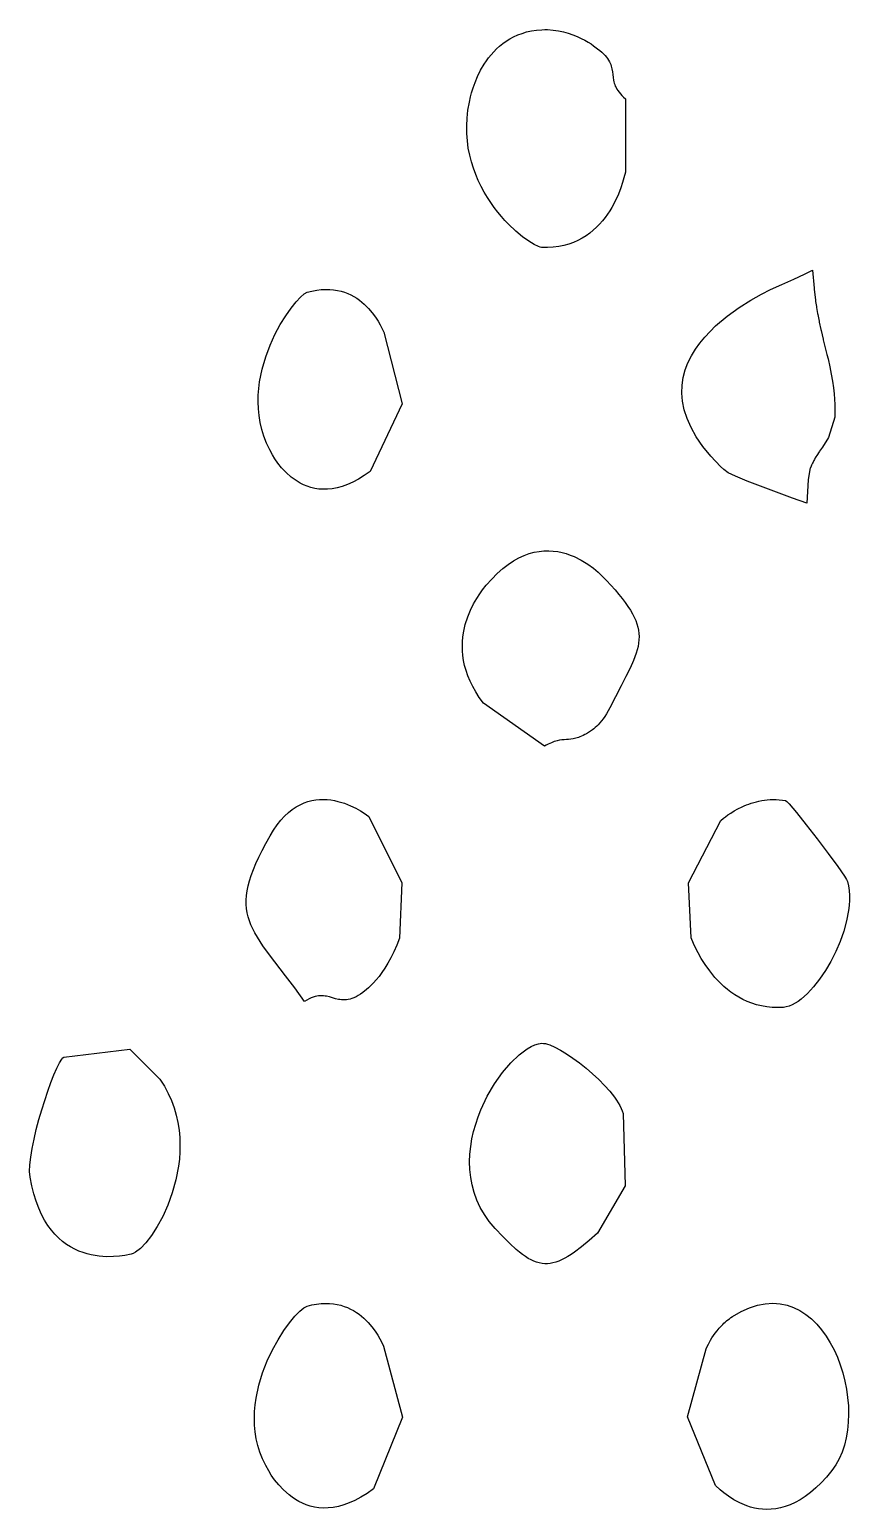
# Model space of a CAD drawing. Header units: millimetres. Extents: x 73 to 173, y -160 to -92.
# Drawn here: x 167.636 to 168.305, y -140.313 to -139.104 of the extents above; entities that cross this region are included whole.
import ezdxf

# ---------------------------------------------------------------- set-up
doc = ezdxf.new("R2010")
doc.units = ezdxf.units.MM
doc.layers.add('F.Silkscreen', color=41, linetype='CONTINUOUS', true_color=0xf2eda1)

msp = doc.modelspace()

# ---------------------------------------------------------------- linework, layer by layer
at = {"layer": 'F.Silkscreen', "linetype": 'CONTINUOUS'}
for p, q in [((168.024944, -139.113724), (168.027914, -139.111867)), ((168.027914, -139.111867), (168.031073, -139.110168)), ((168.031073, -139.110168), (168.034414, -139.108655)), ((168.034414, -139.108655), (168.037949, -139.107344)), ((168.037949, -139.107344), (168.041679, -139.106237)), ((168.041679, -139.106237), (168.045616, -139.105352)), ((168.045616, -139.105352), (168.04976, -139.104722)), ((168.04976, -139.104722), (168.05412, -139.104361)), ((168.05412, -139.104361), (168.056468, -139.104279)), ((168.056468, -139.104279), (168.058771, -139.104306)), ((168.058771, -139.104306), (168.063267, -139.104614)), ((168.063267, -139.104614), (168.0676, -139.10523)), ((168.0676, -139.10523), (168.071734, -139.106121)), ((168.071734, -139.106121), (168.075664, -139.107223)), ((168.075664, -139.107223), (168.079382, -139.108507)), ((168.079382, -139.108507), (168.082872, -139.109921)), ((168.082872, -139.109921), (168.086124, -139.111423)), ((168.086124, -139.111423), (168.089107, -139.112983)), ((168.010669, -139.127328), (168.012665, -139.124854)), ((168.012665, -139.124854), (168.014792, -139.122438)), ((168.014792, -139.122438), (168.017081, -139.120094)), ((168.017081, -139.120094), (168.019531, -139.117851)), ((168.019531, -139.117851), (168.022157, -139.11572)), ((168.022157, -139.11572), (168.024944, -139.113724)), ((168.089107, -139.112983), (168.091814, -139.114531)), ((168.091814, -139.114531), (168.094238, -139.116035)), ((168.094238, -139.116035), (168.096359, -139.117463)), ((168.096359, -139.117463), (168.09964, -139.119864)), ((168.09964, -139.119864), (168.101541, -139.121389)), ((168.101541, -139.121389), (168.103121, -139.122758)), ((168.103121, -139.122758), (168.104519, -139.124101)), ((168.104519, -139.124101), (168.105755, -139.125412)), ((168.004147, -139.137537), (168.007143, -139.132411)), ((168.007143, -139.132411), (168.00884, -139.129857)), ((168.00884, -139.129857), (168.010669, -139.127328)), ((168.105755, -139.125412), (168.10683, -139.126707)), ((168.10683, -139.126707), (168.107754, -139.127975)), ((168.107754, -139.127975), (168.108561, -139.129222)), ((168.108561, -139.129222), (168.109235, -139.130466)), ((168.109235, -139.130466), (168.109807, -139.131671)), ((168.109807, -139.131671), (168.110284, -139.132869)), ((168.110284, -139.132869), (168.110673, -139.134061)), ((168.110673, -139.134061), (168.110992, -139.135235)), ((168.110992, -139.135235), (168.111249, -139.136399)), ((168.111249, -139.136399), (168.11164, -139.13872)), ((167.998027, -139.151857), (167.999635, -139.147396)), ((167.999635, -139.147396), (168.001666, -139.142582)), ((168.001666, -139.142582), (168.004147, -139.137537)), ((168.11164, -139.13872), (168.11193, -139.141028)), ((168.11193, -139.141028), (168.112222, -139.143327)), ((168.112222, -139.143327), (168.112621, -139.145643)), ((168.112621, -139.145643), (168.112879, -139.146813)), ((168.112879, -139.146813), (168.113197, -139.147997)), ((168.113197, -139.147997), (168.113601, -139.149182)), ((168.113601, -139.149182), (168.114074, -139.150392)), ((167.994924, -139.163505), (167.995887, -139.159184)), ((167.995887, -139.159184), (167.996783, -139.155835)), ((167.996783, -139.155835), (167.998027, -139.151857)), ((168.114074, -139.150392), (168.114658, -139.151602)), ((168.114658, -139.151602), (168.115339, -139.152844)), ((168.115339, -139.152844), (168.116146, -139.154106)), ((168.116146, -139.154106), (168.117095, -139.155376)), ((168.117095, -139.155376), (168.118176, -139.156678)), ((168.118176, -139.156678), (168.119417, -139.157999)), ((168.119417, -139.157999), (168.12083, -139.159355)), ((168.12083, -139.159355), (168.122424, -139.160728)), ((168.122424, -139.160728), (168.122324, -139.220561)), ((167.99307, -139.176641), (167.993778, -139.170148)), ((167.993778, -139.170148), (167.994924, -139.163505)), ((167.992772, -139.182978), (167.99307, -139.176641)), ((167.992851, -139.189151), (167.992772, -139.182978)), ((167.993301, -139.195167), (167.992851, -139.189151)), ((167.994084, -139.201023), (167.993301, -139.195167)), ((167.995185, -139.206695), (167.994084, -139.201023)), ((167.996572, -139.212194), (167.995185, -139.206695)), ((167.998218, -139.217525), (167.996572, -139.212194)), ((168.000124, -139.222671), (167.998218, -139.217525)), ((168.122324, -139.220561), (168.121121, -139.225368)), ((168.002221, -139.227627), (168.000124, -139.222671)), ((168.004532, -139.232388), (168.002221, -139.227627)), ((168.007006, -139.236968), (168.004532, -139.232388)), ((168.118503, -139.233573), (168.116553, -139.238554)), ((168.120009, -139.229136), (168.118503, -139.233573)), ((168.121121, -139.225368), (168.120009, -139.229136)), ((168.009614, -139.24134), (168.007006, -139.236968)), ((168.012346, -139.245519), (168.009614, -139.24134)), ((168.015176, -139.249492), (168.012346, -139.245519)), ((168.114116, -139.243894), (168.111168, -139.249442)), ((168.116553, -139.238554), (168.114116, -139.243894)), ((168.018085, -139.25326), (168.015176, -139.249492)), ((168.021028, -139.256806), (168.018085, -139.25326)), ((168.024005, -139.260141), (168.021028, -139.256806)), ((168.105647, -139.257797), (168.103498, -139.260507)), ((168.107638, -139.255043), (168.105647, -139.257797)), ((168.109477, -139.252244), (168.107638, -139.255043)), ((168.111168, -139.249442), (168.109477, -139.252244)), ((168.026978, -139.263255), (168.024005, -139.260141)), ((168.032819, -139.268815), (168.026978, -139.263255)), ((168.038363, -139.273444), (168.032819, -139.268815)), ((168.096047, -139.268159), (168.093208, -139.270477)), ((168.098706, -139.265715), (168.096047, -139.268159)), ((168.101193, -139.263149), (168.098706, -139.265715)), ((168.103498, -139.260507), (168.101193, -139.263149)), ((168.043413, -139.277118), (168.038363, -139.273444)), ((168.047803, -139.279798), (168.043413, -139.277118)), ((168.051298, -139.281474), (168.047803, -139.279798)), ((168.052665, -139.281917), (168.051298, -139.281474)), ((168.053736, -139.282095), (168.052665, -139.281917)), ((168.058663, -139.282178), (168.053736, -139.282095)), ((168.063378, -139.281935), (168.058663, -139.282178)), ((168.067851, -139.281376), (168.063378, -139.281935)), ((168.072092, -139.28053), (168.067851, -139.281376)), ((168.076138, -139.279414), (168.072092, -139.28053)), ((168.079951, -139.278042), (168.076138, -139.279414)), ((168.083564, -139.276444), (168.079951, -139.278042)), ((168.086975, -139.274642), (168.083564, -139.276444)), ((168.090186, -139.27265), (168.086975, -139.274642)), ((168.093208, -139.270477), (168.090186, -139.27265)), ((168.259886, -139.307997), (168.268474, -139.303996)), ((168.268474, -139.303996), (168.275139, -139.300668)), ((168.275139, -139.300668), (168.27639, -139.315474)), ((167.862505, -139.318807), (167.866481, -139.317786)), ((167.866481, -139.317786), (167.870311, -139.317055)), ((167.870311, -139.317055), (167.873988, -139.316589)), ((167.873988, -139.316589), (167.877521, -139.316407)), ((167.877521, -139.316407), (167.880916, -139.316451)), ((167.880916, -139.316451), (167.884155, -139.316735)), ((167.884155, -139.316735), (167.887261, -139.317216)), ((167.887261, -139.317216), (167.890227, -139.317904)), ((167.890227, -139.317904), (167.893051, -139.318759)), ((168.233411, -139.320347), (168.240844, -139.316559)), ((168.240844, -139.316559), (168.249982, -139.312383)), ((168.249982, -139.312383), (168.259886, -139.307997)), ((168.27639, -139.315474), (168.276476, -139.316366)), ((168.276476, -139.316366), (168.277424, -139.324963)), ((167.849359, -139.331789), (167.853468, -139.32666)), ((167.853468, -139.32666), (167.857151, -139.322721)), ((167.857151, -139.322721), (167.860218, -139.320071)), ((167.860218, -139.320071), (167.862505, -139.318807)), ((167.893051, -139.318759), (167.895743, -139.319786)), ((167.895743, -139.319786), (167.898303, -139.320968)), ((167.898303, -139.320968), (167.900739, -139.322264)), ((167.900739, -139.322264), (167.903045, -139.32369)), ((167.903045, -139.32369), (167.905217, -139.325216)), ((167.905217, -139.325216), (167.907262, -139.326825)), ((167.907262, -139.326825), (167.909195, -139.328495)), ((167.909195, -139.328495), (167.912694, -139.331982)), ((168.215231, -139.331192), (168.224708, -139.325231)), ((168.224708, -139.325231), (168.233411, -139.320347)), ((168.277424, -139.324963), (168.277579, -139.32618)), ((168.277579, -139.32618), (168.27819, -139.330413)), ((168.27819, -139.330413), (168.278315, -139.33121)), ((167.840582, -139.345163), (167.845002, -139.337993)), ((167.845002, -139.337993), (167.849359, -139.331789)), ((167.912694, -139.331982), (167.91573, -139.335549)), ((167.91573, -139.335549), (167.918312, -139.339064)), ((167.918312, -139.339064), (167.920471, -139.342412)), ((167.920471, -139.342412), (167.922201, -139.34545)), ((168.195919, -139.346249), (168.205471, -139.338211)), ((168.205471, -139.338211), (168.215231, -139.331192)), ((168.278315, -139.33121), (168.27914, -139.336071)), ((168.27914, -139.336071), (168.279275, -139.336815)), ((168.279275, -139.336815), (168.28035, -139.342352)), ((168.28035, -139.342352), (168.280492, -139.343053)), ((167.832233, -139.362026), (167.836257, -139.353216)), ((167.836257, -139.353216), (167.840582, -139.345163)), ((167.922201, -139.34545), (167.923547, -139.348062)), ((167.923547, -139.348062), (167.925114, -139.351467)), ((167.925114, -139.351467), (167.940152, -139.4098)), ((168.187063, -139.355309), (168.191374, -139.350658)), ((168.191374, -139.350658), (168.195919, -139.346249)), ((168.280492, -139.343053), (168.281828, -139.349241)), ((168.281828, -139.349241), (168.281976, -139.349898)), ((168.281976, -139.349898), (168.283666, -139.357084)), ((167.828679, -139.371502), (167.832233, -139.362026)), ((168.176145, -139.370703), (168.179381, -139.365324)), ((168.179381, -139.365324), (168.183045, -139.360199)), ((168.183045, -139.360199), (168.187063, -139.355309)), ((168.283666, -139.357084), (168.283793, -139.357604)), ((168.283793, -139.357604), (168.286799, -139.369552)), ((167.825768, -139.381526), (167.828679, -139.371502)), ((168.171152, -139.38215), (168.173378, -139.376318)), ((168.173378, -139.376318), (168.176145, -139.370703)), ((168.286799, -139.369552), (168.286805, -139.369606)), ((168.286805, -139.369606), (168.287685, -139.373127)), ((168.287685, -139.373127), (168.289156, -139.379678)), ((167.823688, -139.392007), (167.825768, -139.381526)), ((168.168577, -139.394526), (168.169529, -139.388228)), ((168.169529, -139.388228), (168.171152, -139.38215)), ((168.289156, -139.379678), (168.290376, -139.385761)), ((168.290376, -139.385761), (168.291366, -139.391462)), ((167.822518, -139.408349), (167.822616, -139.402842)), ((167.822616, -139.402842), (167.823014, -139.39739)), ((167.823014, -139.39739), (167.823688, -139.392007)), ((168.168336, -139.401045), (168.168577, -139.394526)), ((168.168887, -139.407791), (168.168336, -139.401045)), ((168.291366, -139.391462), (168.292121, -139.396726)), ((168.292121, -139.396726), (168.29268, -139.401619)), ((168.29268, -139.401619), (168.293027, -139.406125)), ((167.822733, -139.413909), (167.822518, -139.408349)), ((167.823299, -139.419498), (167.822733, -139.413909)), ((167.940152, -139.4098), (167.914011, -139.4651)), ((168.170279, -139.414752), (168.168887, -139.407791)), ((168.172582, -139.421929), (168.170279, -139.414752)), ((168.293027, -139.406125), (168.293178, -139.410283)), ((168.293178, -139.410283), (168.293178, -139.420654)), ((167.824221, -139.425116), (167.823299, -139.419498)), ((167.825531, -139.430739), (167.824221, -139.425116)), ((168.175847, -139.429311), (168.172582, -139.421929)), ((168.293178, -139.420654), (168.288172, -139.437437)), ((167.82726, -139.43636), (167.825531, -139.430739)), ((167.829413, -139.441961), (167.82726, -139.43636)), ((168.180149, -139.436912), (168.175847, -139.429311)), ((168.185541, -139.444714), (168.180149, -139.436912)), ((168.288172, -139.437437), (168.28308, -139.445215)), ((167.832018, -139.447534), (167.829413, -139.441961)), ((167.834249, -139.45158), (167.832018, -139.447534)), ((168.192083, -139.452713), (168.185541, -139.444714)), ((168.280535, -139.448987), (168.278552, -139.452033)), ((168.280812, -139.448569), (168.280535, -139.448987)), ((168.28308, -139.445215), (168.280812, -139.448569)), ((167.836182, -139.45468), (167.834249, -139.45158)), ((167.838661, -139.45824), (167.836182, -139.45468)), ((167.8417, -139.462054), (167.838661, -139.45824)), ((167.84532, -139.465934), (167.8417, -139.462054)), ((168.199833, -139.460915), (168.192083, -139.452713)), ((168.202662, -139.463577), (168.199833, -139.460915)), ((168.272923, -139.463294), (168.272827, -139.463578)), ((168.2732, -139.462542), (168.272923, -139.463294)), ((168.273946, -139.460682), (168.2732, -139.462542)), ((168.274258, -139.45996), (168.273946, -139.460682)), ((168.27499, -139.458382), (168.274258, -139.45996)), ((168.275421, -139.457507), (168.27499, -139.458382)), ((168.276088, -139.456226), (168.275421, -139.457507)), ((168.276607, -139.455278), (168.276088, -139.456226)), ((168.277294, -139.454082), (168.276607, -139.455278)), ((168.277849, -139.453158), (168.277294, -139.454082)), ((168.278552, -139.452033), (168.277849, -139.453158)), ((167.849501, -139.46967), (167.84532, -139.465934)), ((167.851806, -139.471443), (167.849501, -139.46967)), ((167.854263, -139.473097), (167.851806, -139.471443)), ((167.856863, -139.474624), (167.854263, -139.473097)), ((167.859612, -139.475987), (167.856863, -139.474624)), ((167.899801, -139.473777), (167.895379, -139.475729)), ((167.904373, -139.471371), (167.899801, -139.473777)), ((167.909109, -139.468488), (167.904373, -139.471371)), ((167.914011, -139.4651), (167.909109, -139.468488)), ((168.206249, -139.466078), (168.202662, -139.463577)), ((168.21212, -139.46903), (168.206249, -139.466078)), ((168.221803, -139.47306), (168.21212, -139.46903)), ((168.258676, -139.486747), (168.221803, -139.47306)), ((168.271385, -139.471837), (168.270478, -139.490985)), ((168.272827, -139.463578), (168.271385, -139.471837)), ((167.86251, -139.477178), (167.859612, -139.475987)), ((167.86555, -139.478163), (167.86251, -139.477178)), ((167.868744, -139.47892), (167.86555, -139.478163)), ((167.872089, -139.47942), (167.868744, -139.47892)), ((167.875589, -139.479647), (167.872089, -139.47942)), ((167.879241, -139.479564), (167.875589, -139.479647)), ((167.88304, -139.479155), (167.879241, -139.479564)), ((167.886995, -139.478398), (167.88304, -139.479155)), ((167.891106, -139.477266), (167.886995, -139.478398)), ((167.895379, -139.475729), (167.891106, -139.477266)), ((168.270478, -139.490985), (168.258676, -139.486747)), ((168.030952, -139.538096), (168.035268, -139.535669)), ((168.035268, -139.535669), (168.039529, -139.533699)), ((168.039529, -139.533699), (168.04372, -139.532177)), ((168.04372, -139.532177), (168.047834, -139.531042)), ((168.047834, -139.531042), (168.051871, -139.530296)), ((168.051871, -139.530296), (168.055811, -139.529885)), ((168.055811, -139.529885), (168.059667, -139.529813)), ((168.059667, -139.529813), (168.063408, -139.530031)), ((168.063408, -139.530031), (168.067058, -139.530511)), ((168.067058, -139.530511), (168.070583, -139.531234)), ((168.070583, -139.531234), (168.073995, -139.532177)), ((168.073995, -139.532177), (168.077277, -139.533304)), ((168.077277, -139.533304), (168.080427, -139.534589)), ((168.080427, -139.534589), (168.086297, -139.537521)), ((168.017686, -139.548393), (168.022149, -139.544429)), ((168.022149, -139.544429), (168.026579, -139.541002)), ((168.026579, -139.541002), (168.030952, -139.538096)), ((168.086297, -139.537521), (168.091567, -139.540784)), ((168.091567, -139.540784), (168.096159, -139.54412)), ((168.096159, -139.54412), (168.100053, -139.547351)), ((168.100053, -139.547351), (168.103182, -139.55023)), ((168.005598, -139.561867), (168.008647, -139.558043)), ((168.008647, -139.558043), (168.013185, -139.552922)), ((168.013185, -139.552922), (168.017686, -139.548393)), ((168.103182, -139.55023), (168.106942, -139.554098)), ((168.106942, -139.554098), (168.113871, -139.56184)), ((167.998386, -139.57315), (168.000943, -139.568709)), ((168.000943, -139.568709), (168.003409, -139.564931)), ((168.003409, -139.564931), (168.005598, -139.561867)), ((168.113871, -139.56184), (168.116903, -139.565431)), ((168.116903, -139.565431), (168.119659, -139.56886)), ((168.119659, -139.56886), (168.122135, -139.572141)), ((167.991599, -139.590067), (167.993567, -139.58387)), ((167.993567, -139.58387), (167.995881, -139.578217)), ((167.995881, -139.578217), (167.998386, -139.57315)), ((168.122135, -139.572141), (168.124362, -139.575288)), ((168.124362, -139.575288), (168.12632, -139.578315)), ((168.12632, -139.578315), (168.128024, -139.581237)), ((168.128024, -139.581237), (168.129482, -139.584068)), ((168.129482, -139.584068), (168.130705, -139.58681)), ((167.99013, -139.596761), (167.991599, -139.590067)), ((168.130705, -139.58681), (168.131689, -139.589511)), ((168.131689, -139.589511), (168.132448, -139.59216)), ((168.132448, -139.59216), (168.132987, -139.594778)), ((168.132987, -139.594778), (168.133313, -139.597377)), ((167.9892, -139.607655), (167.989313, -139.603928)), ((167.989292, -139.611497), (167.9892, -139.607655)), ((167.989313, -139.603928), (167.98964, -139.60029)), ((167.98964, -139.60029), (167.99013, -139.596761)), ((168.132582, -139.607886), (168.131927, -139.610628)), ((168.133056, -139.605217), (168.132582, -139.607886)), ((168.133335, -139.602583), (168.133056, -139.605217)), ((168.133313, -139.597377), (168.133423, -139.599969)), ((168.133423, -139.599969), (168.133335, -139.602583)), ((167.989621, -139.615424), (167.989292, -139.611497)), ((167.990218, -139.619446), (167.989621, -139.615424)), ((167.99108, -139.62354), (167.990218, -139.619446)), ((168.128931, -139.619314), (168.126133, -139.625658)), ((168.130098, -139.616326), (168.128931, -139.619314)), ((168.131097, -139.613431), (168.130098, -139.616326)), ((168.131927, -139.610628), (168.131097, -139.613431)), ((167.99223, -139.627725), (167.99108, -139.62354)), ((167.993696, -139.631984), (167.99223, -139.627725)), ((167.995496, -139.636287), (167.993696, -139.631984)), ((168.126133, -139.625658), (168.122758, -139.632576)), ((167.997651, -139.640673), (167.995496, -139.636287)), ((168.000156, -139.645116), (167.997651, -139.640673)), ((168.118853, -139.640203), (168.10967, -139.657991)), ((168.122758, -139.632576), (168.118853, -139.640203)), ((168.003053, -139.649612), (168.000156, -139.645116)), ((168.00636, -139.65415), (168.003053, -139.649612)), ((168.056212, -139.689496), (168.00636, -139.65415)), ((168.104125, -139.667035), (168.102755, -139.668806)), ((168.105516, -139.665069), (168.104125, -139.667035)), ((168.106902, -139.662918), (168.105516, -139.665069)), ((168.108296, -139.660557), (168.106902, -139.662918)), ((168.10967, -139.657991), (168.108296, -139.660557)), ((168.087732, -139.680671), (168.086424, -139.681258)), ((168.089113, -139.679987), (168.087732, -139.680671)), ((168.090562, -139.67922), (168.089113, -139.679987)), ((168.092092, -139.678346), (168.090562, -139.67922)), ((168.093083, -139.677741), (168.092092, -139.678346)), ((168.094598, -139.676696), (168.093083, -139.677741)), ((168.09553, -139.675999), (168.094598, -139.676696)), ((168.096557, -139.67517), (168.09553, -139.675999)), ((168.097664, -139.674208), (168.096557, -139.67517)), ((168.098859, -139.6731), (168.097664, -139.674208)), ((168.100111, -139.671834), (168.098859, -139.6731)), ((168.101409, -139.670412), (168.100111, -139.671834)), ((168.102755, -139.668806), (168.101409, -139.670412)), ((168.057733, -139.688631), (168.056212, -139.689496)), ((168.059174, -139.687857), (168.057733, -139.688631)), ((168.060543, -139.687187), (168.059174, -139.687857)), ((168.061851, -139.686609), (168.060543, -139.687187)), ((168.063084, -139.686109), (168.061851, -139.686609)), ((168.064271, -139.685671), (168.063084, -139.686109)), ((168.065407, -139.685313), (168.064271, -139.685671)), ((168.066487, -139.68502), (168.065407, -139.685313)), ((168.068543, -139.684565), (168.066487, -139.68502)), ((168.070461, -139.684275), (168.068543, -139.684565)), ((168.072309, -139.684086), (168.070461, -139.684275)), ((168.074121, -139.683958), (168.072309, -139.684086)), ((168.075928, -139.683821), (168.074121, -139.683958)), ((168.077781, -139.683631), (168.075928, -139.683821)), ((168.079698, -139.683339), (168.077781, -139.683631)), ((168.081762, -139.682878), (168.079698, -139.683339)), ((168.082856, -139.682567), (168.081762, -139.682878)), ((168.083988, -139.682201), (168.082856, -139.682567)), ((168.085186, -139.681772), (168.083988, -139.682201)), ((168.086424, -139.681258), (168.085186, -139.681772)), ((167.847251, -139.74367), (167.850404, -139.741143)), ((167.850404, -139.741143), (167.853589, -139.739005)), ((167.853589, -139.739005), (167.856787, -139.737224)), ((167.856787, -139.737224), (167.859996, -139.73578)), ((167.859996, -139.73578), (167.863214, -139.734648)), ((167.863214, -139.734648), (167.866401, -139.733812)), ((167.866401, -139.733812), (167.869579, -139.733245)), ((167.869579, -139.733245), (167.87272, -139.732945)), ((167.87272, -139.732945), (167.875816, -139.732867)), ((167.875816, -139.732867), (167.878865, -139.732998)), ((167.878865, -139.732998), (167.881854, -139.733316)), ((167.881854, -139.733316), (167.884759, -139.7338)), ((167.884759, -139.7338), (167.8876, -139.734436)), ((167.8876, -139.734436), (167.892961, -139.73605)), ((167.892961, -139.73605), (167.897891, -139.738006)), ((167.897891, -139.738006), (167.902274, -139.740115)), ((167.902274, -139.740115), (167.906059, -139.742213)), ((168.211116, -139.742299), (168.214152, -139.740612)), ((168.214152, -139.740612), (168.217497, -139.738966)), ((168.217497, -139.738966), (168.21927, -139.738169)), ((168.21927, -139.738169), (168.221126, -139.737399)), ((168.221126, -139.737399), (168.223034, -139.736665)), ((168.223034, -139.736665), (168.225015, -139.735994)), ((168.225015, -139.735994), (168.22706, -139.735351)), ((168.22706, -139.735351), (168.229165, -139.734771)), ((168.229165, -139.734771), (168.231327, -139.734265)), ((168.231327, -139.734265), (168.233542, -139.733828)), ((168.233542, -139.733828), (168.235816, -139.733472)), ((168.235816, -139.733472), (168.23814, -139.733204)), ((168.23814, -139.733204), (168.240514, -139.733021)), ((168.240514, -139.733021), (168.242935, -139.732952)), ((168.242935, -139.732952), (168.245397, -139.732979)), ((168.245397, -139.732979), (168.247907, -139.733128)), ((168.247907, -139.733128), (168.25046, -139.7334)), ((168.25046, -139.7334), (168.253048, -139.7338)), ((168.253048, -139.7338), (168.254033, -139.734565)), ((168.254033, -139.734565), (168.25593, -139.736572)), ((168.25593, -139.736572), (168.261887, -139.743636)), ((167.838059, -139.753722), (167.841072, -139.749938)), ((167.841072, -139.749938), (167.844136, -139.746591)), ((167.844136, -139.746591), (167.847251, -139.74367)), ((167.906059, -139.742213), (167.909126, -139.744142)), ((167.909126, -139.744142), (167.912888, -139.746749)), ((167.912888, -139.746749), (167.939756, -139.801025)), ((168.17374, -139.801025), (168.200274, -139.750004)), ((168.200274, -139.750004), (168.202363, -139.748281)), ((168.202363, -139.748281), (168.204012, -139.747019)), ((168.204012, -139.747019), (168.206031, -139.745564)), ((168.206031, -139.745564), (168.208406, -139.743971)), ((168.208406, -139.743971), (168.211116, -139.742299)), ((168.261887, -139.743636), (168.269888, -139.753617)), ((167.82888, -139.768856), (167.832262, -139.762714)), ((167.832262, -139.762714), (167.835126, -139.757971)), ((167.835126, -139.757971), (167.838059, -139.753722)), ((168.269888, -139.753617), (168.278868, -139.765164)), ((168.278868, -139.765164), (168.28779, -139.776912)), ((167.823115, -139.780136), (167.825828, -139.774661)), ((167.825828, -139.774661), (167.82888, -139.768856)), ((168.28779, -139.776912), (168.295578, -139.787515)), ((167.818683, -139.790203), (167.820734, -139.785311)), ((167.820734, -139.785311), (167.823115, -139.780136)), ((168.295578, -139.787515), (168.301214, -139.795607)), ((167.814366, -139.803457), (167.815503, -139.799262)), ((167.815503, -139.799262), (167.816935, -139.794853)), ((167.816935, -139.794853), (167.818683, -139.790203)), ((167.939756, -139.801025), (167.937957, -139.846114)), ((168.175931, -139.84577), (168.17374, -139.801025)), ((168.301214, -139.795607), (168.30289, -139.798278)), ((168.30289, -139.798278), (168.303632, -139.799808)), ((168.303632, -139.799808), (168.304393, -139.803509)), ((167.812704, -139.814995), (167.812973, -139.811298)), ((167.812973, -139.811298), (167.813525, -139.807461)), ((167.813525, -139.807461), (167.814366, -139.803457)), ((168.304393, -139.803509), (168.304887, -139.807325)), ((168.304887, -139.807325), (168.30512, -139.811247)), ((168.30512, -139.811247), (168.305108, -139.815257)), ((167.812709, -139.818565), (167.812704, -139.814995)), ((167.812985, -139.82203), (167.812709, -139.818565)), ((167.813525, -139.825419), (167.812985, -139.82203)), ((167.814321, -139.828745), (167.813525, -139.825419)), ((168.304396, -139.823519), (168.302833, -139.831962)), ((168.304864, -139.819358), (168.304396, -139.823519)), ((168.305108, -139.815257), (168.304864, -139.819358)), ((167.815366, -139.832046), (167.814321, -139.828745)), ((167.816643, -139.835326), (167.815366, -139.832046)), ((167.818157, -139.83861), (167.816643, -139.835326)), ((168.302833, -139.831962), (168.30052, -139.840465)), ((167.819909, -139.841934), (167.818157, -139.83861)), ((167.82188, -139.845298), (167.819909, -139.841934)), ((167.826466, -139.852287), (167.82188, -139.845298)), ((167.937957, -139.846114), (167.935647, -139.851936)), ((168.177846, -139.850382), (168.175931, -139.84577)), ((168.297542, -139.848916), (168.293985, -139.857172)), ((168.30052, -139.840465), (168.297542, -139.848916)), ((167.831856, -139.859756), (167.826466, -139.852287)), ((167.844852, -139.876805), (167.831856, -139.859756)), ((167.933279, -139.857263), (167.930854, -139.862131)), ((167.935647, -139.851936), (167.933279, -139.857263)), ((168.179504, -139.853937), (168.177846, -139.850382)), ((168.181623, -139.858118), (168.179504, -139.853937)), ((168.184253, -139.862789), (168.181623, -139.858118)), ((168.293985, -139.857172), (168.289954, -139.865121)), ((167.923538, -139.874134), (167.921177, -139.877327)), ((167.925958, -139.870553), (167.923538, -139.874134)), ((167.928404, -139.866557), (167.925958, -139.870553)), ((167.930854, -139.862131), (167.928404, -139.866557)), ((168.187405, -139.867771), (168.184253, -139.862789)), ((168.191089, -139.872948), (168.187405, -139.867771)), ((168.195318, -139.878144), (168.191089, -139.872948)), ((168.285536, -139.872627), (168.280819, -139.879589)), ((168.289954, -139.865121), (168.285536, -139.872627)), ((167.852355, -139.886744), (167.844852, -139.876805)), ((167.914604, -139.884777), (167.912671, -139.886603)), ((167.916677, -139.88263), (167.914604, -139.884777)), ((167.918878, -139.880158), (167.916677, -139.88263)), ((167.921177, -139.877327), (167.918878, -139.880158)), ((168.200132, -139.883215), (168.195318, -139.878144)), ((168.20276, -139.885672), (168.200132, -139.883215)), ((168.205536, -139.888023), (168.20276, -139.885672)), ((168.275885, -139.88586), (168.270842, -139.891333)), ((168.280819, -139.879589), (168.275885, -139.88586)), ((167.860455, -139.897868), (167.852355, -139.886744)), ((167.862307, -139.896696), (167.860455, -139.897868)), ((167.864074, -139.895726), (167.862307, -139.896696)), ((167.865766, -139.894924), (167.864074, -139.895726)), ((167.867397, -139.894292), (167.865766, -139.894924)), ((167.868941, -139.893807), (167.867397, -139.894292)), ((167.870427, -139.89346), (167.868941, -139.893807)), ((167.871868, -139.893239), (167.870427, -139.89346)), ((167.873243, -139.893146), (167.871868, -139.893239)), ((167.874586, -139.893138), (167.873243, -139.893146)), ((167.87589, -139.893216), (167.874586, -139.893138)), ((167.877164, -139.893385), (167.87589, -139.893216)), ((167.878387, -139.893605), (167.877164, -139.893385)), ((167.880813, -139.894189), (167.878387, -139.893605)), ((167.883192, -139.894874), (167.880813, -139.894189)), ((167.885565, -139.895559), (167.883192, -139.894874)), ((167.887985, -139.896142), (167.885565, -139.895559)), ((167.889231, -139.896363), (167.887985, -139.896142)), ((167.890509, -139.89652), (167.889231, -139.896363)), ((167.891816, -139.896593), (167.890509, -139.89652)), ((167.893164, -139.896584), (167.891816, -139.896593)), ((167.894558, -139.896472), (167.893164, -139.896584)), ((167.896005, -139.896246), (167.894558, -139.896472)), ((167.89751, -139.895895), (167.896005, -139.896246)), ((167.899072, -139.895398), (167.89751, -139.895895)), ((167.900705, -139.894754), (167.899072, -139.895398)), ((167.902414, -139.893951), (167.900705, -139.894754)), ((167.904199, -139.892964), (167.902414, -139.893951)), ((167.90607, -139.891782), (167.904199, -139.892964)), ((167.908009, -139.890433), (167.90607, -139.891782)), ((167.910919, -139.888148), (167.908009, -139.890433)), ((167.912671, -139.886603), (167.910919, -139.888148)), ((168.208461, -139.890272), (168.205536, -139.888023)), ((168.211546, -139.892399), (168.208461, -139.890272)), ((168.214779, -139.894381), (168.211546, -139.892399)), ((168.218176, -139.8962), (168.214779, -139.894381)), ((168.221737, -139.89784), (168.218176, -139.8962)), ((168.225458, -139.899273), (168.221737, -139.89784)), ((168.263261, -139.897737), (168.260778, -139.899337)), ((168.265771, -139.895865), (168.263261, -139.897737)), ((168.270842, -139.891333), (168.265771, -139.895865)), ((168.229352, -139.900494), (168.225458, -139.899273)), ((168.233401, -139.901469), (168.229352, -139.900494)), ((168.237622, -139.902186), (168.233401, -139.901469)), ((168.242028, -139.902643), (168.237622, -139.902186)), ((168.24659, -139.902794), (168.242028, -139.902643)), ((168.251342, -139.902636), (168.24659, -139.902794)), ((168.253607, -139.902307), (168.251342, -139.902636)), ((168.25593, -139.901638), (168.253607, -139.902307)), ((168.258327, -139.900648), (168.25593, -139.901638)), ((168.260778, -139.899337), (168.258327, -139.900648)), ((168.045336, -139.934661), (168.048419, -139.933276)), ((168.048419, -139.933276), (168.051356, -139.932374)), ((168.051356, -139.932374), (168.05412, -139.93199)), ((168.05412, -139.93199), (168.055467, -139.932037)), ((168.055467, -139.932037), (168.057001, -139.932288)), ((168.057001, -139.932288), (168.058711, -139.932737)), ((168.058711, -139.932737), (168.060575, -139.93337)), ((168.060575, -139.93337), (168.064719, -139.935179)), ((167.660263, -139.948043), (167.662192, -139.944943)), ((167.662192, -139.944943), (167.663038, -139.943907)), ((167.663038, -139.943907), (167.66382, -139.943238)), ((167.66382, -139.943238), (167.717662, -139.93676)), ((167.717662, -139.93676), (167.742398, -139.961301)), ((168.028646, -139.948007), (168.035458, -139.941466)), ((168.035458, -139.941466), (168.042131, -139.936495)), ((168.042131, -139.936495), (168.045336, -139.934661)), ((168.064719, -139.935179), (168.069324, -139.937622)), ((168.069324, -139.937622), (168.074292, -139.940641)), ((168.074292, -139.940641), (168.079493, -139.944141)), ((168.079493, -139.944141), (168.08484, -139.948055)), ((167.653302, -139.964004), (167.655755, -139.957746)), ((167.655755, -139.957746), (167.658108, -139.952372)), ((167.658108, -139.952372), (167.660263, -139.948043)), ((168.015451, -139.965077), (168.021907, -139.955939)), ((168.021907, -139.955939), (168.028646, -139.948007)), ((168.08484, -139.948055), (168.090186, -139.952305)), ((168.090186, -139.952305), (168.095454, -139.956815)), ((168.095454, -139.956815), (168.100518, -139.961519)), ((167.650781, -139.970959), (167.653302, -139.964004)), ((167.742398, -139.961301), (167.74601, -139.967057)), ((167.74601, -139.967057), (167.749118, -139.972911)), ((168.009517, -139.97525), (168.015451, -139.965077)), ((168.100518, -139.961519), (168.105261, -139.966325)), ((168.105261, -139.966325), (168.109585, -139.971174)), ((167.645852, -139.986291), (167.650781, -139.970959)), ((167.749118, -139.972911), (167.751758, -139.978827)), ((167.751758, -139.978827), (167.753939, -139.984793)), ((168.004329, -139.986262), (168.009517, -139.97525)), ((168.109585, -139.971174), (168.113359, -139.975961)), ((168.113359, -139.975961), (168.115022, -139.97833)), ((168.115022, -139.97833), (168.1165, -139.980647)), ((168.1165, -139.980647), (168.117789, -139.98292)), ((168.117789, -139.98292), (168.118875, -139.985125)), ((167.641446, -140.002377), (167.643545, -139.99433)), ((167.643545, -139.99433), (167.645852, -139.986291)), ((167.753939, -139.984793), (167.755679, -139.990783)), ((167.755679, -139.990783), (167.757015, -139.9968)), ((168.00008, -139.997948), (168.002062, -139.992039)), ((168.002062, -139.992039), (168.004329, -139.986262)), ((168.118875, -139.985125), (168.119743, -139.987278)), ((168.119743, -139.987278), (168.120381, -139.989348)), ((168.120381, -139.989348), (168.121986, -140.048253)), ((167.639592, -140.010271), (167.641446, -140.002377)), ((167.757015, -139.9968), (167.757944, -140.002822)), ((167.757944, -140.002822), (167.758525, -140.008816)), ((167.99703, -140.010111), (167.998403, -140.003976)), ((167.998403, -140.003976), (168.00008, -139.997948)), ((167.63691, -140.024884), (167.638062, -140.01783)), ((167.638062, -140.01783), (167.639592, -140.010271)), ((167.758525, -140.008816), (167.758737, -140.014782)), ((167.758737, -140.014782), (167.758638, -140.020703)), ((167.995378, -140.022577), (167.996012, -140.016318)), ((167.996012, -140.016318), (167.99703, -140.010111)), ((167.635988, -140.036786), (167.636199, -140.031264)), ((167.636199, -140.031264), (167.63691, -140.024884)), ((167.758236, -140.026549), (167.75755, -140.032316)), ((167.758638, -140.020703), (167.758236, -140.026549)), ((167.995139, -140.028871), (167.995378, -140.022577)), ((167.995342, -140.035166), (167.995139, -140.028871)), ((167.63636, -140.041286), (167.635988, -140.036786)), ((167.637743, -140.048392), (167.63636, -140.041286)), ((167.75755, -140.032316), (167.755423, -140.043524)), ((167.996007, -140.041448), (167.995342, -140.035166)), ((167.997164, -140.0477), (167.996007, -140.041448)), ((167.639385, -140.054961), (167.637743, -140.048392)), ((167.641272, -140.061039), (167.639385, -140.054961)), ((167.752442, -140.0542), (167.748777, -140.064206)), ((167.755423, -140.043524), (167.752442, -140.0542)), ((167.998829, -140.053889), (167.997164, -140.0477)), ((168.001044, -140.05998), (167.998829, -140.053889)), ((168.121986, -140.048253), (168.099546, -140.086913)), ((167.643383, -140.066629), (167.641272, -140.061039)), ((167.64571, -140.071746), (167.643383, -140.066629)), ((167.748777, -140.064206), (167.744609, -140.073397)), ((168.003834, -140.065984), (168.001044, -140.05998)), ((168.007217, -140.07185), (168.003834, -140.065984)), ((167.648221, -140.076427), (167.64571, -140.071746)), ((167.650898, -140.080687), (167.648221, -140.076427)), ((167.744609, -140.073397), (167.740117, -140.081665)), ((168.011228, -140.07757), (168.007217, -140.07185)), ((168.015903, -140.083112), (168.011228, -140.07757)), ((167.653735, -140.084522), (167.650898, -140.080687)), ((167.65669, -140.087979), (167.653735, -140.084522)), ((167.659773, -140.091067), (167.65669, -140.087979)), ((167.662939, -140.093808), (167.659773, -140.091067)), ((167.735468, -140.088853), (167.73085, -140.094839)), ((167.740117, -140.081665), (167.735468, -140.088853)), ((168.022149, -140.08975), (168.015903, -140.083112)), ((168.027901, -140.095527), (168.022149, -140.08975)), ((168.099546, -140.086913), (168.092715, -140.092913)), ((167.666195, -140.096212), (167.662939, -140.093808)), ((167.669495, -140.098305), (167.666195, -140.096212)), ((167.67285, -140.100105), (167.669495, -140.098305)), ((167.67622, -140.101624), (167.67285, -140.100105)), ((167.679599, -140.102905), (167.67622, -140.101624)), ((167.682955, -140.103933), (167.679599, -140.102905)), ((167.72058, -140.103629), (167.718928, -140.104191)), ((167.722405, -140.102644), (167.72058, -140.103629)), ((167.726438, -140.099472), (167.722405, -140.102644)), ((167.73085, -140.094839), (167.726438, -140.099472)), ((168.033245, -140.100418), (168.027901, -140.095527)), ((168.035798, -140.102547), (168.033245, -140.100418)), ((168.038261, -140.104451), (168.035798, -140.102547)), ((168.080659, -140.102486), (168.077938, -140.104365)), ((168.086442, -140.098101), (168.080659, -140.102486)), ((168.092715, -140.092913), (168.086442, -140.098101)), ((167.686281, -140.104752), (167.682955, -140.103933)), ((167.689548, -140.105379), (167.686281, -140.104752)), ((167.69275, -140.105824), (167.689548, -140.105379)), ((167.698874, -140.106252), (167.69275, -140.105824)), ((167.704482, -140.106195), (167.698874, -140.106252)), ((167.709442, -140.105801), (167.704482, -140.106195)), ((167.7136, -140.105238), (167.709442, -140.105801)), ((167.718928, -140.104191), (167.7136, -140.105238)), ((168.040664, -140.106135), (168.038261, -140.104451)), ((168.043013, -140.107614), (168.040664, -140.106135)), ((168.045314, -140.108874), (168.043013, -140.107614)), ((168.047581, -140.109924), (168.045314, -140.108874)), ((168.049823, -140.110759), (168.047581, -140.109924)), ((168.052038, -140.111382), (168.049823, -140.110759)), ((168.054255, -140.111794), (168.052038, -140.111382)), ((168.056464, -140.111989), (168.054255, -140.111794)), ((168.058684, -140.111982), (168.056464, -140.111989)), ((168.060935, -140.111756), (168.058684, -140.111982)), ((168.063191, -140.111327), (168.060935, -140.111756)), ((168.0655, -140.110688), (168.063191, -140.111327)), ((168.067859, -140.109843), (168.0655, -140.110688)), ((168.07026, -140.108777), (168.067859, -140.109843)), ((168.072742, -140.107522), (168.07026, -140.108777)), ((168.075297, -140.106053), (168.072742, -140.107522)), ((168.077938, -140.104365), (168.075297, -140.106053)), ((167.852501, -140.15486), (167.856478, -140.15074)), ((167.856478, -140.15074), (167.859856, -140.14795)), ((167.859856, -140.14795), (167.862451, -140.146591)), ((167.862451, -140.146591), (167.866397, -140.145619)), ((167.866397, -140.145619), (167.870191, -140.144932)), ((167.870191, -140.144932), (167.873846, -140.144525)), ((167.873846, -140.144525), (167.87735, -140.144361)), ((167.87735, -140.144361), (167.880722, -140.144433)), ((167.880722, -140.144433), (167.883937, -140.144729)), ((167.883937, -140.144729), (167.887021, -140.14524)), ((167.887021, -140.14524), (167.889964, -140.145933)), ((167.889964, -140.145933), (167.892781, -140.146811)), ((167.892781, -140.146811), (167.895454, -140.147838)), ((167.895454, -140.147838), (167.898005, -140.149015)), ((167.898005, -140.149015), (167.900423, -140.150312)), ((167.900423, -140.150312), (167.902717, -140.151738)), ((167.902717, -140.151738), (167.904883, -140.153242)), ((168.209671, -140.155162), (168.216696, -140.151105)), ((168.216696, -140.151105), (168.223516, -140.14804)), ((168.223516, -140.14804), (168.230113, -140.145916)), ((168.230113, -140.145916), (168.236483, -140.144679)), ((168.236483, -140.144679), (168.242641, -140.144288)), ((168.242641, -140.144288), (168.248546, -140.144696)), ((168.248546, -140.144696), (168.25421, -140.145856)), ((168.25421, -140.145856), (168.25961, -140.147725)), ((168.25961, -140.147725), (168.264747, -140.150237)), ((168.264747, -140.150237), (168.269617, -140.153374)), ((167.843478, -140.166613), (167.848101, -140.16019)), ((167.848101, -140.16019), (167.852501, -140.15486)), ((167.904883, -140.153242), (167.906924, -140.154836)), ((167.906924, -140.154836), (167.908851, -140.156495)), ((167.908851, -140.156495), (167.912342, -140.159955)), ((167.912342, -140.159955), (167.915368, -140.163478)), ((167.915368, -140.163478), (167.91796, -140.16696)), ((168.198891, -140.164648), (168.200737, -140.162618)), ((168.200737, -140.162618), (168.201708, -140.161611)), ((168.201708, -140.161611), (168.202732, -140.160623)), ((168.202732, -140.160623), (168.203799, -140.159646)), ((168.203799, -140.159646), (168.204888, -140.158698)), ((168.204888, -140.158698), (168.206031, -140.157764)), ((168.206031, -140.157764), (168.207207, -140.156867)), ((168.207207, -140.156867), (168.208419, -140.155993)), ((168.208419, -140.155993), (168.209671, -140.155162)), ((168.269617, -140.153374), (168.274199, -140.157065)), ((168.274199, -140.157065), (168.278491, -140.161269)), ((168.278491, -140.161269), (168.282489, -140.165948)), ((167.834224, -140.182286), (167.838783, -140.174023)), ((167.838783, -140.174023), (167.843478, -140.166613)), ((167.91796, -140.16696), (167.920116, -140.170262)), ((167.920116, -140.170262), (167.92186, -140.173263)), ((167.92186, -140.173263), (167.923202, -140.175845)), ((167.923202, -140.175845), (167.924764, -140.179211)), ((168.190073, -140.177601), (168.190904, -140.176089)), ((168.190904, -140.176089), (168.191868, -140.174411)), ((168.191868, -140.174411), (168.192976, -140.1726)), ((168.192976, -140.1726), (168.194232, -140.170694)), ((168.194232, -140.170694), (168.195637, -140.168714)), ((168.195637, -140.168714), (168.197185, -140.166685)), ((168.197185, -140.166685), (168.198891, -140.164648)), ((168.282489, -140.165948), (168.286181, -140.171034)), ((168.286181, -140.171034), (168.289553, -140.176507)), ((167.829967, -140.19132), (167.834224, -140.182286)), ((167.924764, -140.179211), (167.940394, -140.23715)), ((168.17301, -140.236906), (168.188147, -140.181554)), ((168.188147, -140.181554), (168.188839, -140.18007)), ((168.188839, -140.18007), (168.190073, -140.177601)), ((168.289553, -140.176507), (168.292611, -140.182293)), ((168.292611, -140.182293), (168.295325, -140.188368)), ((167.826205, -140.200981), (167.829967, -140.19132)), ((168.295325, -140.188368), (168.297713, -140.194677)), ((168.297713, -140.194677), (168.299756, -140.201168)), ((167.820853, -140.221757), (167.823106, -140.211163)), ((167.823106, -140.211163), (167.826205, -140.200981)), ((168.299756, -140.201168), (168.301433, -140.207786)), ((168.301433, -140.207786), (168.30275, -140.214506)), ((167.820107, -140.227178), (167.820853, -140.221757)), ((168.30275, -140.214506), (168.303699, -140.221266)), ((168.303699, -140.221266), (168.304265, -140.228021)), ((167.819466, -140.238167), (167.819642, -140.232645)), ((167.819642, -140.232645), (167.820107, -140.227178)), ((168.304441, -140.234724), (168.30422, -140.241323)), ((168.304265, -140.228021), (168.304441, -140.234724)), ((167.819632, -140.243715), (167.819466, -140.238167)), ((167.820142, -140.249273), (167.819632, -140.243715)), ((167.940394, -140.23715), (167.916585, -140.295862)), ((168.195939, -140.293039), (168.17301, -140.236906)), ((168.303596, -140.247791), (168.302554, -140.254054)), ((168.30422, -140.241323), (168.303596, -140.247791)), ((167.82103, -140.254836), (167.820142, -140.249273)), ((167.822293, -140.260389), (167.82103, -140.254836)), ((167.823993, -140.265914), (167.822293, -140.260389)), ((168.301098, -140.260077), (168.299207, -140.265806)), ((168.302554, -140.254054), (168.301098, -140.260077)), ((167.826116, -140.271403), (167.823993, -140.265914)), ((167.828709, -140.276823), (167.826116, -140.271403)), ((168.296877, -140.271217), (168.294104, -140.276234)), ((168.299207, -140.265806), (168.296877, -140.271217)), ((167.831154, -140.281194), (167.828709, -140.276823)), ((167.833276, -140.284532), (167.831154, -140.281194)), ((167.835997, -140.288375), (167.833276, -140.284532)), ((168.290872, -140.280818), (168.286425, -140.286148)), ((168.294104, -140.276234), (168.290872, -140.280818)), ((167.839312, -140.292488), (167.835997, -140.288375)), ((167.843238, -140.296678), (167.839312, -140.292488)), ((167.847782, -140.300721), (167.843238, -140.296678)), ((167.916585, -140.295862), (167.911416, -140.299503)), ((168.199617, -140.296518), (168.195939, -140.293039)), ((168.202633, -140.299057), (168.199617, -140.296518)), ((168.277658, -140.295102), (168.273349, -140.298792)), ((168.282026, -140.290899), (168.277658, -140.295102)), ((168.286425, -140.286148), (168.282026, -140.290899)), ((167.850286, -140.302631), (167.847782, -140.300721)), ((167.852929, -140.304419), (167.850286, -140.302631)), ((167.855734, -140.306064), (167.852929, -140.304419)), ((167.858692, -140.307552), (167.855734, -140.306064)), ((167.861816, -140.308837), (167.858692, -140.307552)), ((167.865091, -140.309907), (167.861816, -140.308837)), ((167.892362, -140.308964), (167.88799, -140.310177)), ((167.896887, -140.307321), (167.892362, -140.308964)), ((167.901575, -140.305202), (167.896887, -140.307321)), ((167.906415, -140.302607), (167.901575, -140.305202)), ((167.911416, -140.299503), (167.906415, -140.302607)), ((168.206354, -140.301842), (168.202633, -140.299057)), ((168.210759, -140.304679), (168.206354, -140.301842)), ((168.215801, -140.307361), (168.210759, -140.304679)), ((168.221422, -140.309685), (168.215801, -140.307361)), ((168.256706, -140.308799), (168.252737, -140.310239)), ((168.260764, -140.306945), (168.256706, -140.308799)), ((168.264892, -140.304679), (168.260764, -140.306945)), ((168.269085, -140.301974), (168.264892, -140.304679)), ((168.273349, -140.298792), (168.269085, -140.301974)), ((167.868513, -140.31072), (167.865091, -140.309907)), ((167.872089, -140.311262), (167.868513, -140.31072)), ((167.875836, -140.31151), (167.872089, -140.311262)), ((167.879733, -140.311426), (167.875836, -140.31151)), ((167.883778, -140.310995), (167.879733, -140.311426)), ((167.88799, -140.310177), (167.883778, -140.310995)), ((168.224433, -140.310652), (168.221422, -140.309685)), ((168.227581, -140.311454), (168.224433, -140.310652)), ((168.230844, -140.312057), (168.227581, -140.311454)), ((168.234247, -140.312449), (168.230844, -140.312057)), ((168.23773, -140.312591), (168.234247, -140.312449)), ((168.241339, -140.31247), (168.23773, -140.312591)), ((168.245049, -140.312057), (168.241339, -140.31247)), ((168.248843, -140.311322), (168.245049, -140.312057)), ((168.252737, -140.310239), (168.248843, -140.311322))]:
    msp.add_line(p, q, dxfattribs=at)

doc.saveas('drawing.dxf')
